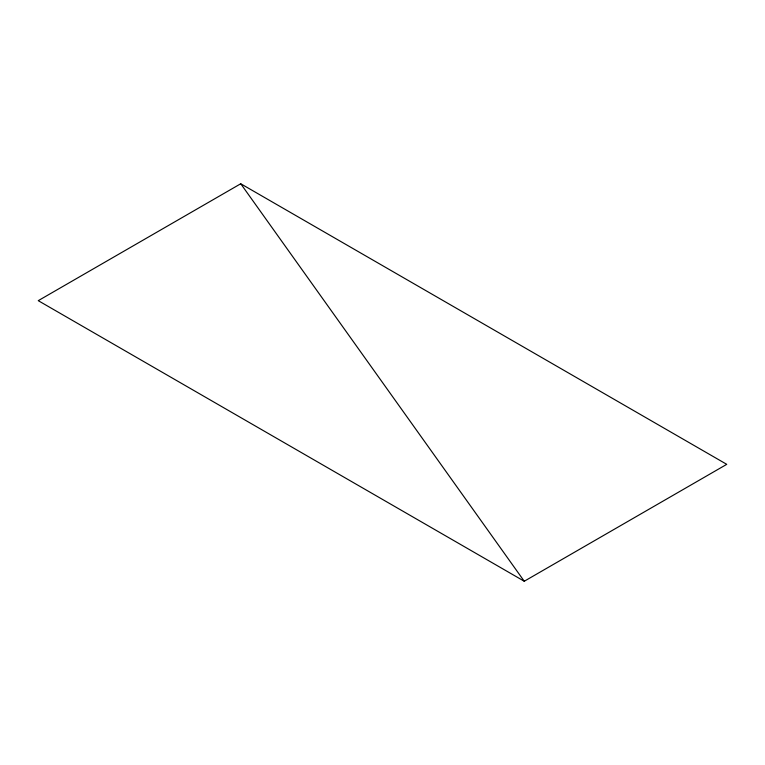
<?xml version="1.0" encoding="UTF-8"?>
<svg xmlns="http://www.w3.org/2000/svg" width="765" height="765" viewBox="0 0 765 765"><rect width="100%" height="100%" fill="white"/><g stroke="black" fill="none" stroke-linecap="round" stroke-linejoin="round"><path stroke-width="1.15" d="M240.745 183.753L38.25 300.664L524.255 581.247L726.75 464.336L240.745 183.753L524.255 581.247"/></g></svg>
